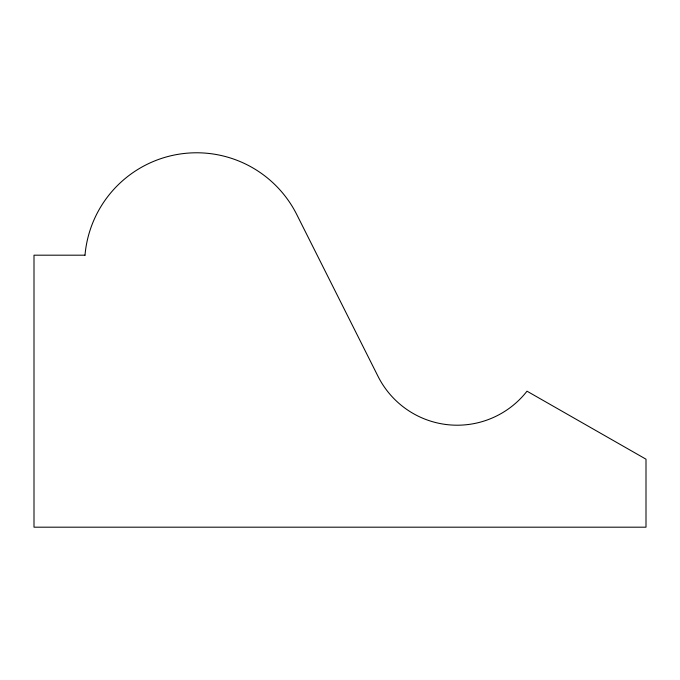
<?xml version="1.0" encoding="UTF-8"?>
<svg xmlns="http://www.w3.org/2000/svg" width="680" height="680" viewBox="0 0 680 680"><rect width="100%" height="100%" fill="white"/><g stroke="black" fill="none" stroke-linecap="round" stroke-linejoin="round"><path stroke-width="1.02" d="M85 255.187L34 255.187L34 527.187L646 527.187L646 459.187L527 391.187A88.596 88.596 0 0 1 378.037 376.372L296.76 214.54A112.047 112.047 0 0 0 85 255.187"/></g></svg>
